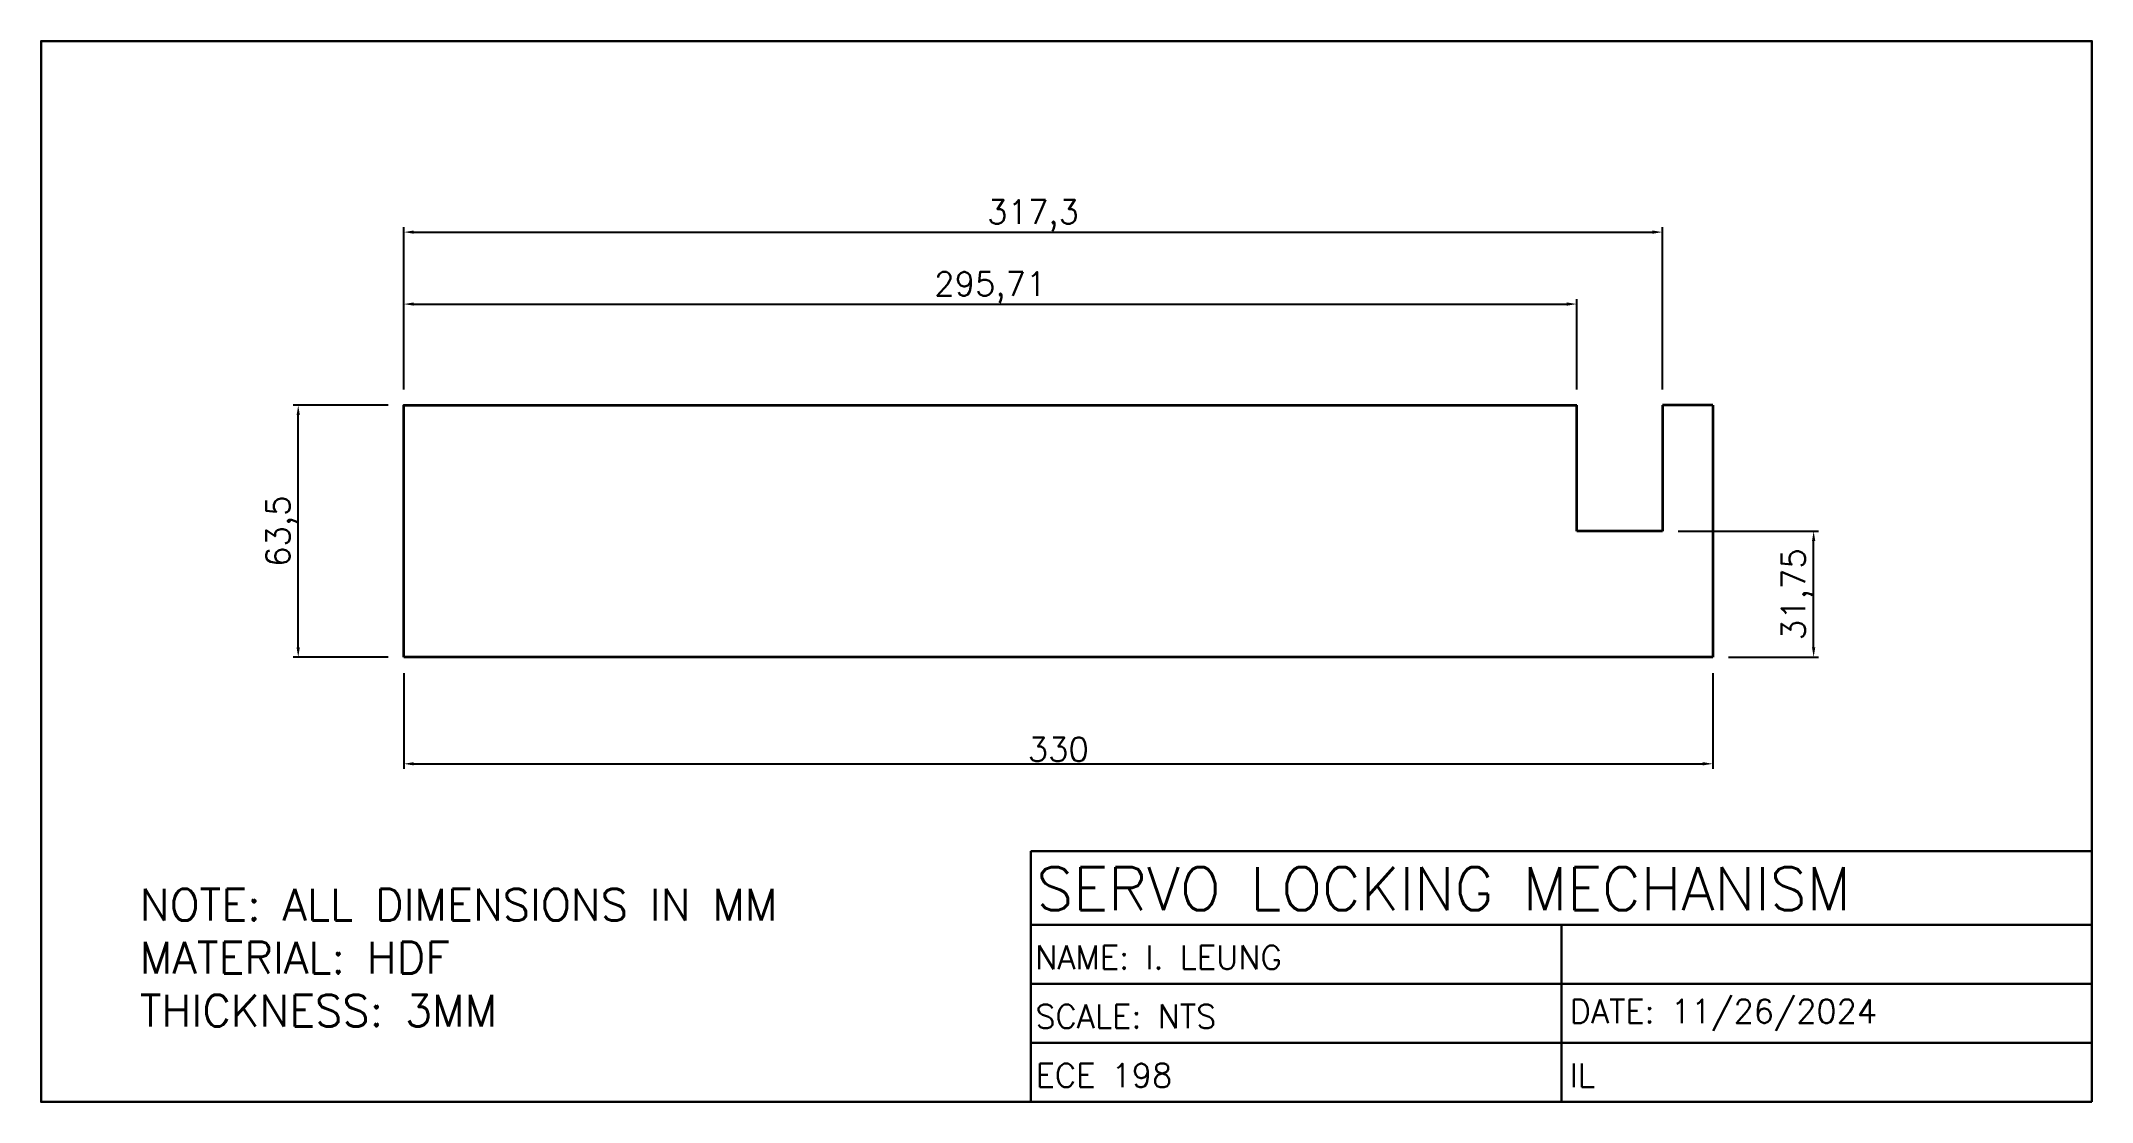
# Model space of a CAD drawing. Header units: millimetres. Extents: x 2559 to 3076, y 1446 to 1714.
import ezdxf

# ---------------------------------------------------------------- set-up
doc = ezdxf.new("R2010")
doc.units = ezdxf.units.MM
doc.layers.add('Dims', color=7, linetype='Continuous', lineweight=15)
doc.styles.get("Standard").update_dxf_attribs({"font": 'romans.shx'})
doc.dimstyles.new('ISO-25', dxfattribs={"dimtxt": 6, "dimasz": 2.5, "dimexe": 1.25, "dimexo": 4, "dimtad": 1, "dimtxsty": 'Standard', "dimcen": 2.5, "dimadec": 0, "dimazin": 0, "dimtfac": 1, "dimtmove": 0, "dimatfit": 3, "dimfxl": 1, "dimarcsym": 0})

# ---------------------------------------------------------------- blocks, each defined once
blk = doc.blocks.new('*D2')
at = {"color": 0, "lineweight": -2, "transparency": 16777216}
for p, q in [((2650.36, 1554.39), (2650.36, 1530.27)), ((2980.36, 1554.39), (2980.36, 1530.27)), ((2652.86, 1531.52), (2977.86, 1531.52))]:
    blk.add_line(p, q, dxfattribs=at)
at = {"color": 0, "transparency": 16777216}
for points in [[(2652.86, 1531.94), (2652.86, 1531.11), (2650.36, 1531.52)], [(2977.86, 1531.94), (2977.86, 1531.11), (2980.36, 1531.52)]]:
    blk.add_solid(points, dxfattribs=at)
at = {"layer": 'Defpoints', "color": 0, "transparency": 16777216}
for p in [(2650.36, 1558.39), (2980.36, 1558.39), (2980.36, 1531.52)]:
    blk.add_point(p, dxfattribs=at)
at = {"color": 0, "transparency": 16777216, "insert": (2815.36, 1535.15), "char_height": 6, "attachment_point": 5}
blk.add_mtext('330', dxfattribs=at)
blk = doc.blocks.new('*D3')
at = {"color": 0, "lineweight": -2, "transparency": 16777216}
for p, q in [((2646.36, 1621.89), (2622.47, 1621.89)), ((2623.72, 1560.89), (2623.72, 1619.39)), ((2646.36, 1558.39), (2622.47, 1558.39))]:
    blk.add_line(p, q, dxfattribs=at)
at = {"color": 0, "transparency": 16777216}
for points in [[(2623.3, 1619.39), (2624.13, 1619.39), (2623.72, 1621.89)], [(2623.3, 1560.89), (2624.13, 1560.89), (2623.72, 1558.39)]]:
    blk.add_solid(points, dxfattribs=at)
at = {"layer": 'Defpoints', "color": 0, "transparency": 16777216}
for p in [(2623.72, 1621.89), (2650.36, 1621.89), (2650.36, 1558.39)]:
    blk.add_point(p, dxfattribs=at)
at = {"color": 0, "transparency": 16777216, "insert": (2619.52, 1590.14), "char_height": 6, "attachment_point": 5, "rotation": 90}
blk.add_mtext('63,5', dxfattribs=at)
blk = doc.blocks.new('*D4')
at = {"color": 0, "lineweight": -2, "transparency": 16777216}
for p, q in [((2650.36, 1625.89), (2650.36, 1648.63)), ((2652.86, 1647.38), (2943.57, 1647.38)), ((2946.07, 1625.89), (2946.07, 1648.63))]:
    blk.add_line(p, q, dxfattribs=at)
at = {"color": 0, "transparency": 16777216}
for points in [[(2652.86, 1647.8), (2652.86, 1646.97), (2650.36, 1647.38)], [(2943.57, 1647.8), (2943.57, 1646.97), (2946.07, 1647.38)]]:
    blk.add_solid(points, dxfattribs=at)
at = {"layer": 'Defpoints', "color": 0, "transparency": 16777216}
for p in [(2946.07, 1647.38), (2650.36, 1621.89), (2946.07, 1621.89)]:
    blk.add_point(p, dxfattribs=at)
at = {"color": 0, "transparency": 16777216, "insert": (2798.22, 1651.58), "char_height": 6, "attachment_point": 5}
blk.add_mtext('295,71', dxfattribs=at)
blk = doc.blocks.new('*D5')
at = {"color": 0, "lineweight": -2, "transparency": 16777216}
for p, q in [((2650.36, 1625.89), (2650.36, 1666.77)), ((2652.86, 1665.52), (2965.16, 1665.52)), ((2967.66, 1625.89), (2967.66, 1666.77))]:
    blk.add_line(p, q, dxfattribs=at)
at = {"color": 0, "transparency": 16777216}
for points in [[(2652.86, 1665.93), (2652.86, 1665.1), (2650.36, 1665.52)], [(2965.16, 1665.93), (2965.16, 1665.1), (2967.66, 1665.52)]]:
    blk.add_solid(points, dxfattribs=at)
at = {"layer": 'Defpoints', "color": 0, "transparency": 16777216}
for p in [(2967.66, 1665.52), (2650.36, 1621.89), (2967.66, 1621.89)]:
    blk.add_point(p, dxfattribs=at)
at = {"color": 0, "transparency": 16777216, "insert": (2809.01, 1669.71), "char_height": 6, "attachment_point": 5}
blk.add_mtext('317,3', dxfattribs=at)
blk = doc.blocks.new('*D6')
at = {"color": 0, "lineweight": -2, "transparency": 16777216}
for p, q in [((2971.66, 1590.14), (3007.06, 1590.14)), ((3005.81, 1560.89), (3005.81, 1587.64)), ((2984.36, 1558.39), (3007.06, 1558.39))]:
    blk.add_line(p, q, dxfattribs=at)
at = {"color": 0, "transparency": 16777216}
for points in [[(3005.39, 1587.64), (3006.22, 1587.64), (3005.81, 1590.14)], [(3005.39, 1560.89), (3006.22, 1560.89), (3005.81, 1558.39)]]:
    blk.add_solid(points, dxfattribs=at)
at = {"layer": 'Defpoints', "color": 0, "transparency": 16777216}
for p in [(2967.66, 1590.14), (3005.81, 1590.14), (2980.36, 1558.39)]:
    blk.add_point(p, dxfattribs=at)
at = {"color": 0, "transparency": 16777216, "insert": (3001.61, 1574.27), "char_height": 6, "attachment_point": 5, "rotation": 90}
blk.add_mtext('31,75', dxfattribs=at)

msp = doc.modelspace()

# ---------------------------------------------------------------- linework, layer by layer
at = {"lineweight": 35}
for p, q in [((2946.074, 1590.144), (2946.074, 1621.894)), ((2980.364, 1621.894), (2967.664, 1621.894)), ((2967.664, 1621.894), (2967.664, 1590.144)), ((2980.364, 1621.894), (2980.364, 1558.394)), ((2650.364, 1558.394), (2650.364, 1601.894)), ((2967.664, 1590.144), (2946.074, 1590.144)), ((2980.364, 1558.394), (2650.364, 1558.394))]:
    msp.add_line(p, q, dxfattribs=at)
at = {"lineweight": 30}
msp.add_lwpolyline([(3075.984, 1446.3), (2558.868, 1446.3), (2558.868, 1713.67), (3075.984, 1713.67)], close=True, dxfattribs=at)
at = {"lineweight": 35}
msp.add_lwpolyline([(2650.364, 1601.894), (2650.364, 1621.894), (2946.074, 1621.894)], dxfattribs=at)
at = {"layer": 'Dims', "lineweight": 30}
for p, q in [((2808.399, 1446.3), (2808.399, 1509.479)), ((2808.399, 1509.479), (3075.984, 1509.479)), ((3075.984, 1446.3), (3075.984, 1509.479)), ((2808.399, 1476.031), (2808.399, 1490.897)), ((2808.399, 1490.897), (3075.984, 1490.897)), ((2942.192, 1490.897), (2942.192, 1446.3)), ((2808.399, 1461.165), (2808.399, 1476.031)), ((2808.399, 1476.031), (3075.984, 1476.031)), ((2808.399, 1446.3), (2808.399, 1461.165)), ((2808.399, 1461.165), (3075.984, 1461.165)), ((3075.984, 1446.3), (2808.399, 1446.3))]:
    msp.add_line(p, q, dxfattribs=at)
at = {"layer": 'Dims'}
for p, q in [((2808.399, 1509.479), (2808.399, 1505.763)), ((2808.399, 1490.897), (2808.399, 1494.614)), ((2808.399, 1490.897), (2808.399, 1487.181)), ((2808.399, 1476.031), (2808.345, 1479.747)), ((2808.345, 1479.747), (2808.399, 1479.747)), ((2808.399, 1477.89), (2808.399, 1474.173)), ((2808.399, 1476.031), (2808.453, 1472.315)), ((2808.399, 1461.165), (2808.399, 1464.882)), ((2942.192, 1464.882), (2942.337, 1464.882)), ((2808.399, 1461.165), (2808.399, 1457.449)), ((2808.399, 1446.3), (2808.399, 1450.016)), ((2942.192, 1450.016), (2942.337, 1450.016))]:
    msp.add_line(p, q, dxfattribs=at)

# ---------------------------------------------------------------- texts
at = {"insert": (2583.763, 1500.009), "char_height": 8, "attachment_point": 1}
msp.add_mtext_dynamic_manual_height_columns('{\\Fromans|c0;NOTE: ALL DIMENSIONS IN MM^JMATERIAL: HDF\\PTHICKNESS: 3MM}', width=248.22032, gutter_width=12.5, heights=[0], dxfattribs=at)
at = {"layer": 'Dims', "attachment_point": 1}
for s, width, gutter_width, heights, insert, char_height in [('{\\Fromans|c0;SERVO LOCKING MECHANISM}', 243.94159, 54.209, [13.552], (2809.822, 1505.455), 10.84185), ('{\\Fromans|c0;NAME: I. LEUNG}', 133.79259, 29.732, [7.433], (2809.531, 1485.694), 5.94634), ('{\\Fromans|c0;SCALE: NTS}', 133.79259, 29.732, [7.433], (2809.567, 1470.828), 5.94634), ('{\\Fromans|c0;DATE: 11/26/2024}', 133.79259, 29.732, [7.433], (2944.319, 1472.123), 5.94634), ('{\\Fromans|c0;ECE 198}', 133.79259, 29.732, [7.433], (2809.669, 1455.962), 5.94634), ('{\\Fromans|c0;IL}', 133.79259, 29.732, [7.433], (2944.319, 1455.962), 5.94634)]:
    msp.add_mtext_dynamic_manual_height_columns(s, width=width, gutter_width=gutter_width, heights=heights, dxfattribs=dict(at, insert=insert, char_height=char_height))

# ---------------------------------------------------------------- dimensions: what is measured, and where the dimension line sits
for base, p1, p2, picture, middle in [((2967.664, 1665.515), (2650.364, 1621.894), (2967.664, 1621.894), '*D5', (2809.014, 1669.712)), ((2946.074, 1647.384), (2650.364, 1621.894), (2946.074, 1621.894), '*D4', (2798.219, 1651.581)), ((2980.364, 1531.524), (2650.364, 1558.394), (2980.364, 1558.394), '*D2', (2815.364, 1535.149))]:
    dim = msp.add_linear_dim(base=base, p1=p1, p2=p2, dimstyle='ISO-25')
    dim.commit()
    dim.dimension.update_dxf_attribs({"geometry": picture, "text_midpoint": middle})
for base, p1, p2, picture, middle in [((2623.718, 1621.894), (2650.364, 1558.394), (2650.364, 1621.894), '*D3', (2619.521, 1590.144)), ((3005.808, 1590.144), (2980.364, 1558.394), (2967.664, 1590.144), '*D6', (3001.611, 1574.269))]:
    dim = msp.add_linear_dim(base=base, p1=p1, p2=p2, angle=90, dimstyle='ISO-25')
    dim.commit()
    dim.dimension.update_dxf_attribs({"geometry": picture, "text_midpoint": middle})

doc.saveas('drawing.dxf')
